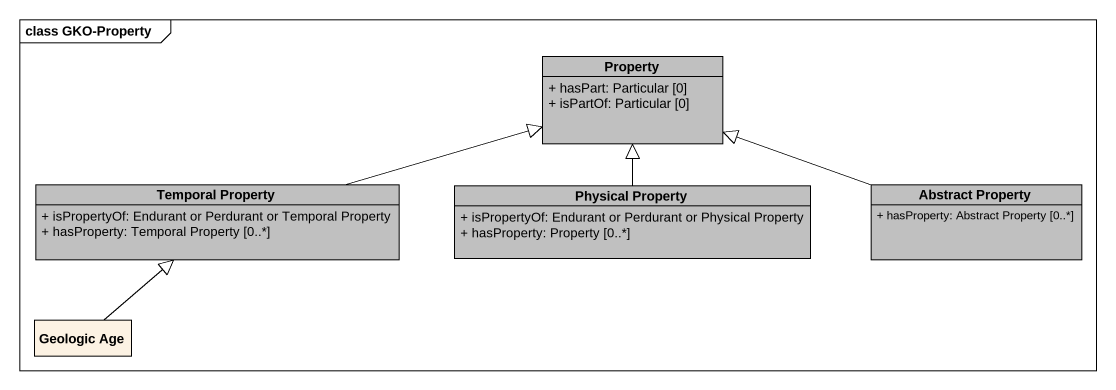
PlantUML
@startuml
mainframe class GKO-Property
hide circle
hide empty members
skinparam classAttributeIconSize 0
class Property #C0C0C0 {
  + hasPart: Particular [0]
  + isPartOf: Particular [0]
}
class "Temporal Property" as Temporal_Property #C0C0C0 {
  + isPropertyOf: Endurant or Perdurant or Temporal Property
  + hasProperty: Temporal Property [0..*]
}
class "Physical Property" as Physical_Property #C0C0C0 {
  + isPropertyOf: Endurant or Perdurant or Physical Property
  + hasProperty: Property [0..*]
}
class "Abstract Property" as Abstract_Property #C0C0C0 {
  + hasProperty: Abstract Property [0..*]
}
class "Geologic Age" as Geologic_Age
Temporal_Property -right-|> Property
Physical_Property -up-|> Property
Abstract_Property -left-|> Property
Geologic_Age -up-|> Temporal_Property
@enduml
